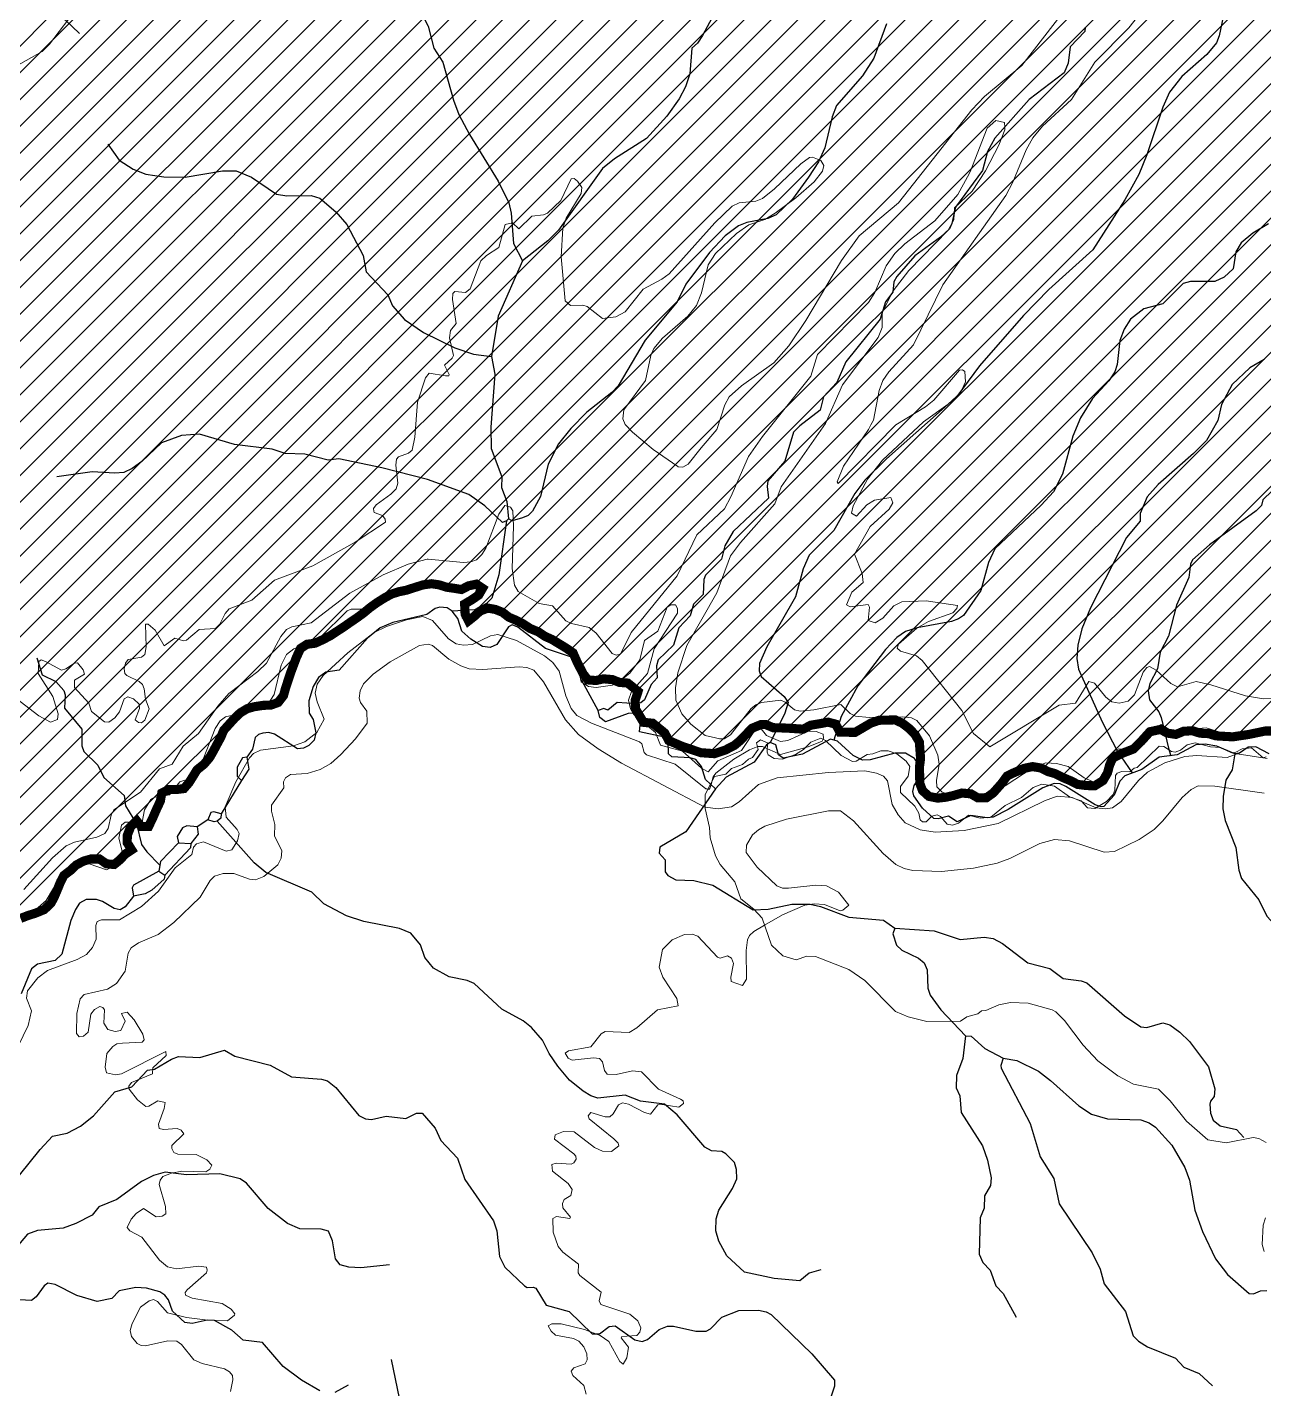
# Model space of a CAD drawing. Header units: feet. Extents: x -72 to 1107026, y -16 to 8357890.
# Drawn here: x 778844 to 799197, y 8149422 to 8171831 of the extents above; entities that cross this region are included whole.
import ezdxf

# ---------------------------------------------------------------- set-up
doc = ezdxf.new("R2010")
doc.units = ezdxf.units.FT
doc.header["$LTSCALE"] = 10
doc.header["$MEASUREMENT"] = 0
doc.layers.add('AUTODEMA-inf. cofopri-Rural-PSAD', color=190, linetype='CONTINUOUS')
for name, color, linetype, lineweight in [('CURVAS_PERU_500_PSAD-18', 23, 'CONTINUOUS', 5), ('Hidrografia-IGN-QUEBRADAS', 151, 'CONTINUOUS', 25), ('Hidrografia-IGN-RIOS', 162, 'CONTINUOUS', 30), ('INEI-DIS-AREQ', 252, 'CONTINUOUS', 9)]:
    doc.layers.add(name, color=color, linetype=linetype, lineweight=lineweight)

msp = doc.modelspace()

# ---------------------------------------------------------------- hatches: boundary and pattern name
at = {"layer": 'AUTODEMA-inf. cofopri-Rural-PSAD', "lineweight": 5}
h = msp.add_hatch(dxfattribs=at)
h.set_pattern_fill('ANSI31', color=256, scale=2500)
h.paths.add_polyline_path([(753238, 8156793), (753322, 8156780), (753238, 8156793), (761252, 8177664), (761485, 8177877), (761891, 8178033), (762006, 8178099), (762145, 8178160), (762278, 8178215), (762392, 8178274), (762497, 8178357), (762589, 8178469), (762675, 8178563), (762762, 8178662), (762856, 8178741), (762966, 8178847), (763062, 8178931), (763167, 8179043), (763215, 8179157), (763254, 8179284), (763292, 8179406), (763323, 8179543), (763341, 8179672), (763349, 8179797), (763400, 8179962), (763448, 8180102), (763499, 8180234), (763573, 8180363), (763635, 8180490), (763719, 8180589), (763826, 8180681), (763928, 8180774), (764019, 8180866), (764121, 8180950), (764228, 8181026), (764338, 8181097), (764444, 8181168), (764559, 8181213), (764712, 8181269), (764839, 8181335), (764956, 8181398), (765071, 8181451), (765175, 8181550), (765244, 8181660), (765315, 8181776), (765354, 8181893), (765389, 8182013), (765390, 8182140), (765377, 8182262), (765342, 8182396), (765286, 8182546), (765225, 8182684), (765197, 8182808), (765187, 8182943), (765170, 8183067), (765142, 8183205), (765114, 8183355), (765122, 8183484), (765143, 8183642), (765150, 8183779), (765168, 8183908), (765199, 8184028), (765243, 8184165), (765278, 8184310), (765332, 8184449), (765386, 8184576), (765432, 8184714), (765467, 8184853), (765513, 8184978), (765575, 8185115), (765661, 8185237), (765751, 8185338), (765852, 8185419), (765985, 8185503), (766099, 8185572), (766232, 8185655), (766299, 8185789), (767271, 8186800), (767271, 8186947), (767297, 8187069), (767333, 8187214), (767379, 8187334), (767466, 8187468), (767519, 8187582), (767578, 8187702), (767631, 8187831), (767690, 8187961), (767739, 8188095), (767779, 8188220), (767853, 8188349), (767930, 8188476), (768029, 8188550), (768144, 8188601), (768268, 8188621), (768396, 8188684), (768525, 8188666), (768648, 8188684), (768729, 8188803), (768760, 8188933), (768775, 8189055), (768816, 8189187), (768865, 8189314), (768913, 8189448), (768946, 8189596), (769010, 8189708), (769110, 8189804), (769242, 8189855), (769369, 8189839), (769435, 8190402), (769242, 8190676), (768955, 8190796), (768850, 8191044), (768727, 8191405), (768791, 8192051), (769355, 8193016), (769774, 8193584), (769715, 8193854), (770015, 8194180), (770358, 8194460), (770593, 8194855), (771149, 8195508), (771339, 8195882), (771620, 8196321), (772139, 8196529), (772271, 8196571), (772518, 8196829), (772893, 8197299), (773001, 8197468), (773083, 8197912), (773128, 8198271), (773053, 8198668), (772961, 8199048), (772784, 8199431), (772552, 8199747), (772403, 8199923), (772344, 8200269), (772420, 8200524), (772438, 8201124), (772378, 8201509), (772320, 8201525), (771949, 8202389), (771948, 8203291), (771835, 8204086), (771949, 8205175), (771912, 8205868), (771936, 8206678), (771927, 8207524), (771977, 8207815), (772140, 8208229), (772310, 8208881), (772199, 8209183), (771898, 8209610), (771718, 8210093), (771643, 8210618), (770734, 8212243), (770420, 8212760), (770332, 8213330), (770439, 8213909), (770573, 8214159), (770693, 8214428), (770826, 8214682), (770933, 8214964), (771027, 8215231), (771060, 8215528), (771028, 8215800), (771023, 8215945), (771008, 8216090), (770944, 8216217), (770904, 8216392), (770519, 8217145), (770239, 8217796), (770023, 8218086), (769663, 8218545), (769449, 8218924), (769225, 8219439), (769296, 8219810), (769534, 8220281), (769800, 8220721), (770123, 8220961), (770236, 8221108), (770301, 8221212), (770355, 8221316), (770388, 8221417), (770506, 8221516), (770614, 8221596), (770683, 8221720), (770695, 8221911), (770696, 8222074), (770699, 8222211), (770790, 8222424), (770811, 8222568), (770823, 8222774), (770781, 8222973), (770744, 8223095), (770724, 8223248), (770687, 8223365), (770609, 8223513), (770566, 8223607), (770536, 8223648), (770519, 8223803), (770420, 8224061), (770417, 8224114), (770411, 8224346), (770326, 8224585), (770246, 8224784), (770250, 8224878), (770152, 8225049), (770105, 8225286), (769944, 8225912), (769917, 8226101), (769939, 8226683), (769870, 8226978), (769847, 8227388), (769974, 8227697), (770102, 8227836), (770156, 8227935), (770134, 8228072), (770014, 8228391), (770087, 8228555), (770259, 8228867), (770494, 8228977), (770568, 8228972), (770670, 8228991), (770967, 8229392), (771170, 8229797), (771390, 8230281), (771541, 8230796), (771638, 8231110), (771649, 8231265), (771605, 8231522), (771627, 8231763), (771687, 8231964), (771722, 8232157), (771735, 8232337), (771693, 8232515), (771625, 8232625), (771600, 8233022), (771587, 8233284), (771570, 8233434), (771556, 8233673), (771538, 8233961), (771479, 8234294), (771495, 8234446), (771537, 8234647), (771589, 8234753), (771628, 8234908), (771626, 8235023), (771663, 8235221), (771705, 8235358), (771731, 8235452), (771806, 8235660), (771892, 8235916), (771915, 8235992), (771929, 8236129), (771913, 8236376), (771884, 8236602), (771862, 8236752), (771822, 8236938), (771796, 8237134), (771804, 8237182), (771883, 8237286), (771904, 8237405), (771913, 8237507), (771903, 8237629), (771894, 8237698), (771889, 8237802), (771827, 8237968), (771792, 8238039), (771813, 8238197), (771839, 8238311), (771838, 8238486), (771839, 8238639), (771824, 8238728), (771772, 8238886), (771717, 8239024), (771631, 8239192), (771615, 8239378), (771621, 8239502), (771614, 8239619), (771605, 8239731), (771569, 8239792), (771550, 8239932), (771551, 8240029), (771481, 8240238), (771522, 8240563), (771488, 8241022), (771468, 8241305), (820278, 8241691), (830577, 8202812), (830340, 8202672), (830000, 8202586), (829662, 8202548), (829318, 8202317), (829158, 8201793), (829053, 8201507), (828905, 8201367), (828322, 8201192), (827978, 8200961), (827919, 8200578), (827797, 8199716), (827643, 8199383), (827293, 8198961), (826996, 8198681), (826979, 8198104), (826868, 8197578), (826760, 8197196), (826743, 8196619), (826868, 8195942), (827189, 8195377), (827277, 8195085), (827159, 8194367), (827146, 8193935), (827234, 8193643), (827319, 8193256), (827453, 8192915), (827398, 8192676), (827291, 8192294), (827132, 8191818), (827119, 8191385), (827194, 8190661), (827090, 8190376), (826836, 8189950), (826722, 8189328), (826756, 8188846), (826641, 8188224), (826583, 8187889), (826334, 8187608), (826127, 8187133), (825918, 8186561), (825905, 8186129), (826032, 8185548), (825868, 8184879), (825858, 8184542), (825847, 8184158), (826032, 8183912), (826069, 8183526), (826047, 8182805), (826078, 8182227), (826108, 8181600), (826048, 8181217), (825801, 8180984), (825747, 8180793), (825636, 8180315), (825796, 8179204), (825684, 8178678), (825668, 8178149), (825657, 8177765), (825548, 8177335), (825244, 8176815), (825086, 8176386), (824977, 8175956), (824725, 8175579), (824520, 8175152), (824114, 8174443), (823712, 8173877), (823407, 8173357), (823324, 8172960), (823317, 8172729), (823307, 8172399), (823238, 8171852), (823314, 8171473), (823304, 8171154), (823327, 8170950), (823289, 8170632), (823310, 8170370), (823402, 8170016), (823586, 8169548), (823710, 8169280), (823662, 8168785), (823750, 8168195), (823303, 8168147), (822930, 8167996), (822690, 8167863), (822198, 8167624), (822071, 8167460), (821892, 8167381), (821672, 8167229), (821518, 8167084), (821383, 8166920), (821310, 8166661), (821229, 8166477), (821265, 8166226), (821329, 8166168), (821371, 8165998), (821374, 8165793), (821214, 8165770), (821034, 8165673), (820575, 8165630), (820470, 8165568), (820330, 8165544), (820169, 8165484), (819982, 8165480), (819805, 8165485), (819700, 8165414), (819649, 8165285), (819644, 8165108), (819667, 8164939), (819671, 8164762), (819732, 8164620), (819765, 8164469), (819741, 8164302), (819684, 8164248), (819479, 8164273), (819273, 8164260), (819038, 8164211), (818867, 8164134), (818823, 8164107), (818741, 8164036), (818708, 8164001), (818677, 8163932), (818710, 8163874), (818719, 8163764), (818731, 8163685), (818688, 8163660), (818637, 8163650), (818578, 8163656), (818522, 8163649), (818440, 8163596), (818419, 8163540), (818393, 8163433), (818298, 8163327), (818245, 8163363), (818164, 8163435), (818136, 8163489), (818129, 8163542), (818096, 8163606), (818046, 8163683), (817988, 8163732), (817894, 8163801), (817840, 8163741), (817832, 8163692), (817948, 8163198), (817963, 8163142), (817897, 8163112), (817789, 8163046), (817781, 8162998), (817730, 8162927), (817678, 8162897), (817592, 8162870), (817454, 8162902), (817393, 8162912), (817340, 8162910), (817312, 8162864), (817276, 8162829), (817252, 8162781), (817206, 8162736), (817116, 8162650), (817080, 8162604), (816998, 8162546), (816927, 8162529), (816831, 8162586), (816762, 8162655), (816699, 8162684), (816646, 8162707), (816575, 8162751), (816511, 8162744), (816411, 8162673), (816342, 8162595), (816313, 8162529), (816262, 8162412), (816108, 8162337), (816052, 8162315), (815981, 8162315), (815917, 8162285), (815807, 8162276), (815739, 8162310), (815638, 8162382), (815595, 8162443), (815534, 8162451), (815488, 8162492), (815433, 8162536), (815341, 8162496), (815286, 8162397), (815285, 8162290), (815182, 8162139), (815129, 8162124), (815020, 8162160), (814969, 8162143), (814915, 8162151), (814818, 8162129), (814661, 8162171), (814608, 8162204), (814465, 8162246), (814361, 8162265), (814167, 8162243), (813989, 8162194), (813856, 8162085), (813702, 8161985), (813124, 8161923), (812911, 8161706), (812856, 8161618), (812749, 8161540), (812492, 8161534), (812443, 8161524), (812367, 8161515), (812252, 8161510), (812150, 8161471), (812066, 8161443), (811936, 8161388), (811813, 8161338), (811757, 8161367), (811669, 8161438), (811510, 8161415), (811342, 8161337), (811245, 8161204), (811131, 8161124), (810849, 8161076), (810322, 8160943), (809995, 8160714), (809741, 8160678), (809493, 8160697), (809213, 8160705), (808932, 8160676), (808648, 8160621), (808530, 8160579), (808408, 8160546), (808227, 8160477), (808120, 8160465), (808005, 8160428), (807949, 8160451), (807748, 8160486), (807591, 8160502), (807337, 8160435), (807016, 8160247), (806896, 8160192), (806747, 8160074), (806681, 8160046), (806538, 8159999), (806377, 8159904), (806147, 8159906), (805415, 8159960), (805112, 8159977), (804565, 8160002), (804080, 8160025), (803956, 8160045), (803836, 8160005), (803684, 8159964), (803497, 8159761), (803367, 8159762), (803227, 8159787), (802920, 8159966), (802800, 8159994), (802680, 8160027), (802548, 8160058), (802424, 8160101), (802312, 8160152), (802195, 8160221), (802083, 8160290), (801956, 8160316), (801818, 8160295), (801688, 8160293), (801556, 8160247), (801423, 8160212), (801291, 8160159), (801159, 8160106), (800787, 8160136), (800463, 8160229), (800277, 8160263), (800072, 8160269), (799744, 8160251), (799483, 8160249), (799221, 8160248), (798949, 8160191), (798686, 8160152), (798410, 8160168), (798290, 8160204), (798148, 8160212), (798023, 8160253), (797876, 8160243), (797751, 8160192), (797611, 8160213), (797496, 8160274), (797323, 8160236), (797183, 8160081), (797053, 8159952), (796859, 8159878), (796714, 8159805), (796661, 8159693), (796625, 8159558), (796551, 8159432), (796413, 8159345), (796273, 8159351), (796136, 8159369), (796011, 8159432), (795892, 8159481), (795767, 8159545), (795647, 8159580), (795531, 8159639), (795391, 8159662), (795256, 8159634), (795083, 8159561), (794973, 8159508), (794881, 8159383), (794743, 8159228), (794634, 8159150), (794486, 8159150), (794377, 8159214), (794229, 8159227), (794087, 8159186), (793965, 8159158), (793830, 8159143), (793685, 8159172), (793580, 8159268), (793535, 8159388), (793533, 8159520), (793530, 8159657), (793548, 8159797), (793528, 8160067), (793457, 8160189), (793366, 8160285), (793249, 8160375), (793130, 8160431), (792862, 8160424), (792730, 8160378), (792470, 8160226), (792221, 8160229), (792150, 8160361), (792025, 8160394), (791895, 8160369), (791742, 8160344), (791615, 8160278), (791345, 8160296), (791121, 8160303), (791002, 8160353), (790927, 8160356), (790776, 8160295), (790573, 8160086), (790487, 8160014), (790335, 8159935), (790156, 8159875), (789933, 8159891), (789628, 8159994), (789403, 8160091), (789337, 8160215), (789139, 8160376), (788987, 8160391), (788855, 8160613), (788850, 8160750), (788898, 8160900), (788728, 8161037), (788593, 8161048), (788476, 8161094), (788331, 8161107), (788207, 8161079), (788072, 8161089), (787996, 8161188), (787900, 8161371), (787828, 8161534), (787714, 8161613), (787483, 8161754), (787368, 8161805), (787254, 8161881), (787122, 8161935), (787007, 8162011), (786888, 8162072), (786771, 8162121), (786667, 8162202), (786552, 8162248), (786425, 8162271), (786298, 8162223), (786203, 8162137), (786107, 8162061), (786051, 8162173), (786043, 8162338), (786150, 8162401), (786275, 8162485), (786339, 8162597), (786237, 8162665), (786110, 8162638), (785990, 8162577), (785868, 8162597), (785746, 8162615), (785622, 8162654), (785500, 8162672), (785362, 8162654), (785199, 8162603), (785082, 8162565), (784960, 8162540), (784835, 8162500), (784720, 8162436), (784596, 8162358), (784484, 8162277), (784379, 8162190), (784275, 8162114), (784160, 8162036), (784043, 8161954), (783938, 8161886), (783826, 8161812), (783699, 8161747), (783582, 8161693), (783449, 8161676), (783342, 8161607), (783271, 8161452), (783225, 8161328), (783179, 8161206), (783138, 8161082), (783097, 8160957), (783061, 8160830), (782974, 8160718), (782855, 8160675), (782725, 8160670), (782582, 8160648), (782463, 8160615), (782353, 8160549), (782259, 8160460), (782078, 8160260), (782029, 8160143), (781968, 8160031), (781907, 8159917), (781846, 8159810), (781751, 8159699), (781639, 8159610), (781573, 8159503), (781506, 8159396), (781422, 8159300), (781295, 8159285), (781170, 8159283), (781058, 8159227), (781035, 8159095), (780966, 8158947), (780910, 8158818), (780843, 8158678), (780719, 8158676), (780643, 8158773), (780548, 8158676), (780492, 8158534), (780489, 8158409), (780563, 8158292), (780456, 8158221), (780372, 8158130), (780275, 8158051), (780148, 8158062), (780033, 8158141), (779893, 8158142), (779769, 8158106), (779649, 8158042), (779555, 8157953), (779448, 8157872), (779391, 8157763), (779345, 8157649), (779294, 8157529), (779236, 8157415), (779123, 8157309), (778981, 8157250), (778859, 8157212), (778734, 8157164), (778607, 8157144), (778479, 8157144), (778332, 8157180), (778375, 8156898), (778164, 8156936), (778158, 8156802), (778130, 8156675), (778140, 8156545), (778112, 8156426), (778050, 8156319), (778063, 8156169), (777986, 8156065), (777961, 8155941), (777902, 8155786), (777843, 8155676), (777795, 8155562), (777705, 8155466), (777593, 8155359), (777509, 8155263), (777417, 8155159), (777305, 8155070), (777239, 8154938), (777216, 8154806), (777159, 8154686), (777093, 8154552), (777034, 8154440), (776983, 8154298), (776922, 8154161), (776873, 8154016), (776779, 8153937), (776659, 8153838), (776605, 8153711), (776592, 8153572), (776612, 8153434), (776630, 8153310), (776609, 8153183), (776586, 8153051), (776545, 8152921), (776515, 8152794), (776494, 8152637), (776486, 8152507), (776478, 8152344), (776437, 8152225), (776573, 8151681), (776106, 8151111), (775463, 8150015), (775273, 8149577), (775253, 8149427), (774951, 8149779), (774716, 8150004), (774511, 8150120), (774293, 8150189), (774009, 8150343), (773986, 8150653), (773898, 8150715), (773679, 8150366), (773524, 8150449), (773583, 8150865), (773302, 8151090), (773079, 8151190), (772903, 8151351), (772690, 8151485), (772613, 8151651), (772759, 8151759), (772737, 8151864), (772352, 8152136), (772085, 8152058), (771824, 8152119), (771653, 8152170), (771611, 8152333), (771212, 8152458), (770986, 8152496), (770745, 8152533), (770505, 8152618), (770212, 8152721), (769864, 8152789), (769676, 8152849), (769529, 8152895), (769298, 8152965), (769056, 8153020), (768826, 8153067), (768593, 8153122), (768350, 8153228), (768122, 8153296), (767859, 8153352), (767629, 8153412), (767406, 8153493), (767171, 8153558), (766938, 8153643), (766714, 8153723), (766443, 8153849), (766241, 8153940), (766040, 8153990), (765798, 8154065), (765568, 8154146), (765335, 8154198), (765105, 8154273), (764987, 8154344), (764570, 8154454), (764357, 8154514), (764080, 8154590), (763867, 8154638), (763662, 8154698), (763479, 8154729), (763070, 8154817), (762778, 8154929), (762461, 8154975), (762334, 8155019), (762093, 8155094), (761838, 8155171), (761596, 8155180), (761345, 8155237), (761116, 8155269), (760846, 8155361), (760587, 8155419), (760351, 8155487), (760119, 8155512), (759916, 8155493), (759629, 8155574), (759372, 8155594), (759166, 8155611), (758956, 8155664), (758687, 8155803), (758456, 8155889), (758210, 8155960), (757946, 8156005), (757689, 8156063), (757532, 8156107), (757276, 8156170), (757050, 8156236), (756864, 8156260), (756611, 8156328), (756385, 8156381), (756113, 8156398), (755975, 8156433), (755622, 8156463), (755391, 8156486), (755152, 8156526), (754896, 8156606), (754586, 8156660), (754380, 8156712), (754159, 8156752), (753964, 8156794), (753322, 8156780)])

# ---------------------------------------------------------------- linework, layer by layer
at = {"layer": 'AUTODEMA-inf. cofopri-Rural-PSAD', "linetype": 'Continuous', "const_width": 150}
msp.add_lwpolyline([(799483, 8160249), (799221, 8160248), (798949, 8160191), (798686, 8160152), (798410, 8160168), (798290, 8160204), (798148, 8160212), (798023, 8160253), (797876, 8160243), (797751, 8160192), (797611, 8160213), (797496, 8160274), (797323, 8160236), (797183, 8160081), (797053, 8159952), (796859, 8159878), (796714, 8159805), (796661, 8159693), (796625, 8159558), (796551, 8159432), (796413, 8159345), (796273, 8159351), (796136, 8159369), (796011, 8159432), (795892, 8159481), (795767, 8159545), (795647, 8159580), (795531, 8159639), (795391, 8159662), (795256, 8159634), (795083, 8159561), (794973, 8159508), (794881, 8159383), (794743, 8159228), (794634, 8159150), (794486, 8159150), (794377, 8159214), (794229, 8159227), (794087, 8159186), (793965, 8159158), (793830, 8159143), (793685, 8159172), (793580, 8159268), (793535, 8159388), (793533, 8159520), (793530, 8159657), (793548, 8159797), (793528, 8160067), (793457, 8160189), (793366, 8160285), (793249, 8160375), (793130, 8160431), (792862, 8160424), (792730, 8160378), (792470, 8160226), (792221, 8160229), (792150, 8160361), (792025, 8160394), (791895, 8160369), (791742, 8160344), (791615, 8160278), (791345, 8160296), (791121, 8160303), (791002, 8160353), (790927, 8160356), (790776, 8160295), (790573, 8160086), (790487, 8160014), (790335, 8159935), (790156, 8159875), (789933, 8159891), (789628, 8159994), (789403, 8160091), (789337, 8160215), (789139, 8160376), (788987, 8160391), (788855, 8160613), (788850, 8160750), (788898, 8160900), (788728, 8161037), (788593, 8161048), (788476, 8161094), (788331, 8161107), (788207, 8161079), (788072, 8161089), (787996, 8161188), (787900, 8161371), (787828, 8161534), (787714, 8161613), (787483, 8161754), (787368, 8161805), (787254, 8161881), (787122, 8161935), (787007, 8162011), (786888, 8162072), (786771, 8162121), (786667, 8162202), (786552, 8162248), (786425, 8162271), (786298, 8162223), (786203, 8162137), (786107, 8162061), (786051, 8162173), (786043, 8162338), (786150, 8162401), (786275, 8162485), (786339, 8162597), (786237, 8162665), (786110, 8162638), (785990, 8162577), (785868, 8162597), (785746, 8162615), (785622, 8162654), (785500, 8162672), (785362, 8162654), (785199, 8162603), (785082, 8162565), (784960, 8162540), (784835, 8162500), (784720, 8162436), (784596, 8162358), (784484, 8162277), (784379, 8162190), (784275, 8162114), (784160, 8162036), (784043, 8161954), (783938, 8161886), (783826, 8161812), (783699, 8161747), (783582, 8161693), (783449, 8161676), (783342, 8161607), (783271, 8161452), (783225, 8161328), (783179, 8161206), (783138, 8161082), (783097, 8160957), (783061, 8160830), (782974, 8160718), (782855, 8160675), (782725, 8160670), (782582, 8160648), (782463, 8160615), (782353, 8160549), (782353, 8160549), (782259, 8160460), (782078, 8160260), (782029, 8160143), (781968, 8160031), (781907, 8159917), (781846, 8159810), (781751, 8159699), (781639, 8159610), (781573, 8159503), (781506, 8159396), (781422, 8159300), (781295, 8159285), (781170, 8159283), (781058, 8159227), (781035, 8159095), (780966, 8158947), (780910, 8158818), (780843, 8158678), (780719, 8158676), (780643, 8158773), (780548, 8158676), (780492, 8158534), (780489, 8158409), (780563, 8158292), (780456, 8158221), (780372, 8158130), (780275, 8158051), (780148, 8158062), (780033, 8158141), (779893, 8158142), (779769, 8158106), (779649, 8158042), (779555, 8157953), (779448, 8157872), (779391, 8157763), (779345, 8157649), (779294, 8157529), (779236, 8157415), (779123, 8157309), (778981, 8157250), (778859, 8157212), (778734, 8157164)], dxfattribs=at)
at = {"layer": 'CURVAS_PERU_500_PSAD-18'}
for points in [[(795933, 8172131), (795214, 8171203), (794601, 8170690), (794393, 8170474), (793819, 8169746)], [(778652, 8171187), (779088, 8171430), (779212, 8171554), (779530, 8171970)], [(792729, 8165286), (792771, 8165365), (792865, 8165855), (792927, 8166018), (793028, 8166160), (793431, 8166604), (793912, 8167592), (794951, 8169061), (795068, 8169282), (795286, 8169814), (795394, 8170011), (795555, 8170202), (796031, 8170643), (796414, 8171257), (796978, 8171824), (797165, 8172058)], [(794320, 8169367), (794367, 8169450), (794647, 8170172), (794788, 8170298), (794930, 8170263), (794933, 8170187)], [(794933, 8170187), (794935, 8170144), (794834, 8169888), (794619, 8169465), (794397, 8169133), (794107, 8168859), (794098, 8168663), (794001, 8168489), (793355, 8167828), (793096, 8167492), (792914, 8167136), (792914, 8166888), (792852, 8166725), (792264, 8165948), (791985, 8165308), (791251, 8164266), (791150, 8163986), (790584, 8163352), (790420, 8163132), (790193, 8162524), (789702, 8161653), (789552, 8161204), (789516, 8160957), (789517, 8160757), (789617, 8160530), (789765, 8160361), (790000, 8160175), (790172, 8160134)], [(789550, 8164602), (789148, 8164879), (788804, 8165168), (788684, 8165295), (788649, 8165388), (788664, 8165534), (789019, 8166015), (789107, 8166430), (789157, 8166544), (789303, 8166714), (789718, 8167075), (789858, 8167251), (789943, 8167458), (790053, 8167920), (790175, 8168109), (790517, 8168437), (790722, 8168579), (790982, 8168666), (791153, 8168769), (791494, 8169023), (791794, 8169287), (791936, 8169461), (791956, 8169558), (791907, 8169640), (791769, 8169695), (791721, 8169686), (791579, 8169583), (791146, 8169169), (790949, 8169014), (790834, 8168969), (790561, 8168940), (790449, 8168885), (790160, 8168610), (789409, 8167773), (789290, 8167682), (788981, 8167519), (788686, 8167149), (788534, 8167066), (788313, 8167037), (788058, 8167234), (787987, 8167255), (787787, 8167250), (787696, 8167329), (787635, 8168051), (787659, 8168525), (787717, 8168690), (787963, 8169095), (787972, 8169193), (787902, 8169296), (787844, 8169343), (787798, 8169338), (787625, 8168980), (787410, 8168773), (787343, 8168742), (787147, 8168722), (786933, 8168514), (786831, 8168612), (786713, 8168587), (786604, 8168204), (786401, 8168075), (786312, 8167988), (786135, 8167523), (786058, 8167468), (785884, 8167482), (785850, 8167450), (785845, 8167350), (785904, 8166955), (785812, 8166841), (785793, 8166719), (785860, 8166429), (785840, 8166384), (785711, 8166271), (785789, 8166117), (785781, 8166096), (785731, 8166093), (785461, 8166137), (785399, 8166062), (785265, 8165660), (785226, 8165087), (785178, 8164868), (785120, 8164821), (784957, 8164760), (784924, 8164724), (784910, 8164625), (784946, 8164328), (784916, 8164233), (784829, 8164145), (784585, 8163970), (784541, 8163912), (784551, 8163864)], [(793819, 8169746), (793186, 8168943), (792536, 8168398), (792248, 8167990), (791659, 8167002), (791380, 8166587), (791132, 8166308), (790602, 8165931), (790400, 8165746), (790328, 8165615), (790197, 8165212), (789939, 8164907), (789722, 8164638), (789634, 8164593), (789560, 8164595), (789550, 8164602)], [(786745, 8163947), (786796, 8163931), (786837, 8163870), (786849, 8163621), (786825, 8162922), (786862, 8162650), (786925, 8162543), (787270, 8162344), (787490, 8162306), (787711, 8162062), (787801, 8162019), (788092, 8161954), (788206, 8161857), (788473, 8161526), (788540, 8161496), (788610, 8161514), (788787, 8161871), (789541, 8162804), (789866, 8163478), (790319, 8163905), (790426, 8164103), (790714, 8164768), (790946, 8165093), (791741, 8166089), (791851, 8166443), (792691, 8167298), (792796, 8167468), (792984, 8167904), (793127, 8168108), (793289, 8168264), (793784, 8168645), (794159, 8169080), (794320, 8169367)], [(799444, 8160789), (799194, 8160779), (798898, 8160827), (798327, 8161010), (798083, 8161065), (797776, 8160976), (797665, 8161030), (797424, 8161248), (797317, 8161311), (797271, 8161293), (797210, 8161214), (797070, 8160841), (796964, 8160740), (796818, 8160707), (796696, 8160728), (796600, 8160807), (796410, 8161038), (796318, 8161062), (796098, 8160705), (795830, 8160674), (794688, 8159985), (794417, 8160205), (794227, 8160583), (793576, 8161407), (793479, 8161485), (793216, 8161563), (793163, 8161610), (793183, 8161680), (793485, 8161941), (793680, 8162052), (794081, 8162191), (794147, 8162265), (794157, 8162312), (793639, 8162393), (793241, 8162376), (793110, 8162306), (792926, 8162103), (792801, 8162026), (792687, 8162067), (792705, 8162287), (792684, 8162329), (792388, 8162294), (792330, 8162326), (792416, 8162531), (792603, 8162693), (792587, 8162841), (792460, 8163157), (792717, 8163614), (793029, 8163901), (793094, 8164004), (793056, 8164093), (792788, 8164047), (792663, 8163968), (792496, 8163786), (792413, 8163831), (792436, 8163952), (792672, 8164392), (792922, 8164704), (793595, 8165338), (794002, 8165628), (794205, 8165812), (794288, 8165993), (794278, 8166164), (794236, 8166191), (794188, 8166186), (793767, 8165692), (793629, 8165585), (793139, 8165286), (792192, 8164321), (792178, 8164350), (792277, 8164607), (792689, 8165211), (792729, 8165286)], [(784551, 8163864), (784556, 8163842), (784694, 8163794), (784738, 8163734), (784742, 8163687), (784242, 8163356), (783542, 8162968), (782912, 8162731), (782538, 8162401), (782166, 8162261), (782103, 8162184), (782016, 8162004), (781945, 8161935), (781673, 8161919), (781464, 8161743), (781416, 8161734), (781272, 8161775), (781095, 8161652), (780947, 8161909), (780833, 8162007), (780790, 8162005), (780801, 8161631), (780782, 8161509), (780725, 8161464), (780505, 8161424), (780459, 8161366), (780437, 8161269), (780450, 8161195), (780484, 8161159), (780687, 8161064), (780741, 8161013), (780767, 8160943), (780789, 8160770), (780849, 8160613), (780780, 8160427), (780724, 8160382), (780674, 8160388), (780620, 8160433), (780690, 8160620), (780684, 8160692), (780592, 8160776), (780500, 8160813), (780440, 8160776), (780361, 8160566), (780288, 8160465), (780188, 8160392), (780115, 8160401), (779899, 8160568), (779860, 8160709), (779620, 8160962), (779622, 8161083), (779786, 8161183), (779767, 8161255), (779673, 8161368), (779624, 8161365), (779477, 8161270), (779406, 8161251), (779144, 8161393), (779074, 8161419), (779035, 8161393), (779025, 8161197), (779265, 8160818), (779355, 8160533), (779342, 8160436), (779229, 8160391), (779033, 8160498), (778658, 8160789)], [(785442, 8163077), (786022, 8163019), (786146, 8163030), (786238, 8163067), (786329, 8163152), (786395, 8163258), (786607, 8163819), (786703, 8163960), (786745, 8163947)], [(778790, 8157642), (779261, 8158160), (779486, 8158358), (779621, 8158421), (779987, 8158499), (780123, 8158561), (780178, 8158643), (780224, 8158863), (780271, 8158950), (780707, 8159239), (781020, 8159627), (781230, 8159704), (781411, 8160001), (781662, 8160207), (781982, 8160656), (782160, 8160865), (782637, 8161228), (782782, 8161365), (783017, 8161806), (783111, 8161921), (783201, 8161963), (783517, 8162030), (784153, 8162514), (784700, 8162816), (785112, 8162996), (785425, 8163078), (785442, 8163077)], [(778534, 8157092), (779023, 8157342), (779154, 8157457), (779395, 8157865), (779622, 8158016), (779740, 8158055), (779865, 8158060), (780146, 8157963), (780255, 8158018), (780351, 8158133), (780408, 8158271), (780349, 8158483), (780398, 8158701), (780456, 8158746), (780506, 8158750), (780654, 8158658), (780720, 8158660), (780772, 8158953), (780879, 8159120), (780943, 8159158), (781188, 8159198), (781356, 8159413), (781591, 8159488), (781701, 8159684), (781937, 8160289), (782018, 8160415), (782108, 8160483), (782643, 8160602), (782799, 8160681), (782906, 8160847), (783024, 8161332), (783113, 8161510), (783231, 8161601), (783667, 8161787), (784108, 8162228), (784176, 8162256), (784399, 8162256), (784771, 8162459), (785253, 8162594), (785444, 8162623)], [(785444, 8162623), (785673, 8162658), (786040, 8162589), (786230, 8162647), (786245, 8162603), (786222, 8162533), (786054, 8162383), (786001, 8162300), (785986, 8162230)], [(785986, 8162230), (785985, 8162227), (786002, 8162105), (786095, 8162076), (786168, 8162093), (786565, 8162264), (787567, 8161694), (787794, 8161538), (787876, 8161445), (787960, 8161057), (788083, 8160980), (788207, 8160965), (788478, 8161005), (788569, 8161047), (788764, 8161201), (788928, 8161420), (789004, 8161735), (789223, 8161894), (789376, 8162289), (789439, 8162327), (789513, 8162325), (789549, 8162262), (789547, 8162188), (789164, 8161603), (789051, 8161195), (788788, 8160896), (788740, 8160756), (788774, 8160611), (788823, 8160524), (789187, 8160221), (789268, 8160016), (789627, 8159917), (789942, 8159634), (790029, 8159587)], [(790029, 8159294), (790014, 8159298), (789509, 8159704), (789035, 8159857), (789001, 8159892), (788959, 8160036), (788924, 8160071), (788132, 8160376), (787888, 8160502), (787796, 8160619), (787707, 8160826), (787598, 8161235), (787495, 8161376), (787358, 8161485), (786899, 8161738), (786589, 8161834), (786468, 8161812), (786175, 8161672), (786026, 8161662), (785903, 8161684), (785777, 8161763), (785516, 8162065), (785358, 8162131), (785089, 8162080), (784758, 8161967), (784556, 8161868), (784119, 8161535), (783717, 8161160), (783616, 8161019), (783585, 8160873), (783615, 8160727), (783731, 8160441)], [(790002, 8158992), (789995, 8158993), (788625, 8159718), (788242, 8159954), (787919, 8160190), (787702, 8160430), (787342, 8161059), (787182, 8161249), (787066, 8161293), (786941, 8161305), (786344, 8161258), (786119, 8161269), (785979, 8161320), (785784, 8161432), (785516, 8161656), (785445, 8161679), (785299, 8161658), (784820, 8161388), (784537, 8161184), (784379, 8161023), (784324, 8160912), (784308, 8160788), (784331, 8160718), (784431, 8160576), (784437, 8160379), (784246, 8160117), (784007, 8159861), (783839, 8159712), (783664, 8159616), (783450, 8159548), (783176, 8159534), (783094, 8159480), (783063, 8159413), (783065, 8159314), (782866, 8159030), (782866, 8158930), (782921, 8158712), (782915, 8158525), (783034, 8158278), (783024, 8158155), (782967, 8158045), (782739, 8157851), (782600, 8157798), (782501, 8157811), (782243, 8157904), (782069, 8157903), (781927, 8157858), (781855, 8157789), (781688, 8157511), (781255, 8157096), (780998, 8156897), (780675, 8156764), (780552, 8156680), (780507, 8156591), (780457, 8156296), (780313, 8156093), (780167, 8156000), (779779, 8155912), (779714, 8155838), (779660, 8155596), (779657, 8155271), (779700, 8155212), (779771, 8155227), (779844, 8155294), (779889, 8155588), (779950, 8155666), (780037, 8155712), (780086, 8155700), (780115, 8155661), (780102, 8155437), (780169, 8155337), (780289, 8155303), (780386, 8155317), (780455, 8155475), (780393, 8155598), (780486, 8155618), (780604, 8155494), (780747, 8155260), (780767, 8155163), (780738, 8155125), (780414, 8155113), (780316, 8155097), (780254, 8155055), (780155, 8154943), (780127, 8154714), (780151, 8154620), (780295, 8154591), (780394, 8154606), (781123, 8154975), (781130, 8154906), (780911, 8154702), (780908, 8154606), (780562, 8154461), (780518, 8154403), (780523, 8154355), (780659, 8154176), (780796, 8154069), (780845, 8154073), (780995, 8154159), (781113, 8154132), (781100, 8154035), (781006, 8153776), (781016, 8153705), (781088, 8153690), (781311, 8153708), (781378, 8153676), (781420, 8153616), (781226, 8153427), (781223, 8153378), (781257, 8153312), (781325, 8153284), (781622, 8153278), (781802, 8153191), (781884, 8153102), (781847, 8153038), (781786, 8152995), (781388, 8153002), (781216, 8152970), (781077, 8152914), (781030, 8152857), (781017, 8152784), (781118, 8152423), (781126, 8152300), (781064, 8152261), (780965, 8152254), (780759, 8152388), (780635, 8152305), (780553, 8152212), (780489, 8152078), (780532, 8152021), (780731, 8151916), (781021, 8151541), (781154, 8151429), (781299, 8151396), (781671, 8151439), (781792, 8151425), (781808, 8151377), (781793, 8151331), (781476, 8151049), (781446, 8151009), (781447, 8150962), (781558, 8150911), (782050, 8150824), (782200, 8150735), (782259, 8150657), (782253, 8150633), (782140, 8150541), (781815, 8150551), (781468, 8150594), (781153, 8150671), (780986, 8150856), (780921, 8150890), (780851, 8150867), (780707, 8150767)], [(790172, 8160134), (790238, 8160118), (790313, 8160120), (790417, 8160187), (790757, 8160618), (790835, 8160681), (790928, 8160716), (791250, 8160754), (791318, 8160725), (791473, 8160598), (791569, 8160577), (791793, 8160598), (792234, 8160687), (792390, 8160536), (792478, 8160490), (792702, 8160471), (793252, 8160484), (793400, 8160465), (793489, 8160421), (793693, 8160169), (793834, 8159849), (793856, 8159702), (793811, 8159431), (793817, 8159332), (793902, 8159243), (794044, 8159197), (794543, 8159211), (794740, 8159245), (794942, 8159343), (795399, 8159648), (795610, 8159724), (795784, 8159716), (795977, 8159665), (796239, 8159477), (796378, 8159419), (796452, 8159414), (796535, 8159503), (796671, 8159826), (796744, 8159926), (796813, 8159952), (797012, 8159934), (797107, 8159957), (797201, 8160039), (797407, 8160290), (797510, 8160356), (797677, 8160252), (798249, 8160300), (798582, 8160196), (799277, 8160270)], [(783731, 8160441), (783612, 8160222), (783414, 8160071), (783225, 8160006), (782681, 8159931), (782569, 8159877), (782500, 8159806), (782279, 8159414), (782100, 8159001), (782118, 8158830), (782302, 8158627), (782333, 8158559), (782306, 8158439), (782210, 8158294), (782117, 8158273), (781747, 8158423), (781630, 8158389), (781580, 8158334), (781553, 8158213), (781281, 8157994), (781002, 8157611), (780723, 8157361), (780363, 8157138), (780064, 8157139), (779994, 8157115), (779971, 8157046), (779979, 8156822), (779917, 8156686), (779821, 8156571), (779668, 8156488), (779177, 8156305), (779016, 8156186), (778847, 8155971), (778834, 8155851), (778913, 8155641), (778859, 8155399), (778692, 8155063)], [(790029, 8159587), (790051, 8159575), (790211, 8159759), (790599, 8159927), (790861, 8160319), (790905, 8160309), (791013, 8160172), (791240, 8160073), (791362, 8160094), (791705, 8160244), (791829, 8160240), (791945, 8160197), (791951, 8160126), (791927, 8160082), (791696, 8159990), (791241, 8159861), (791202, 8159878)], [(790981, 8159976), (790944, 8159992), (790870, 8159993), (790730, 8159940), (790472, 8159787), (790179, 8159554), (790134, 8159494), (790099, 8159367)], [(791202, 8159878), (790981, 8159976)], [(799251, 8159798), (798757, 8159873), (798597, 8159813), (798098, 8159846), (797900, 8159830), (797566, 8159726), (797282, 8159569), (797135, 8159434), (796848, 8159088), (796708, 8158985), (796585, 8158968), (796436, 8158985), (796046, 8159151), (795799, 8159176), (795588, 8159099), (794825, 8158727), (794263, 8158608), (793789, 8158581), (793543, 8158620), (793296, 8158739), (793177, 8158866), (793079, 8159040), (793006, 8159430), (792940, 8159503), (792825, 8159553), (792630, 8159595), (792031, 8159567), (791186, 8159476), (790878, 8159365), (790564, 8159080), (790437, 8159002), (790216, 8158965), (790002, 8158992)], [(790099, 8159367), (790080, 8159302), (790062, 8159286), (790029, 8159294)], [(790980, 8157051), (791278, 8157225), (791645, 8157382), (791794, 8157401), (791968, 8157390), (792223, 8157290), (792271, 8157299), (792366, 8157381), (792195, 8157597), (791997, 8157699), (791823, 8157710), (791376, 8157662), (791276, 8157663), (791183, 8157698), (790857, 8158007), (790679, 8158247), (790683, 8158369), (790784, 8158540), (790878, 8158622), (790987, 8158684), (791344, 8158798), (792030, 8158933), (792228, 8158932), (792446, 8158768), (792935, 8158232), (793140, 8158050), (793276, 8157987), (793422, 8157952), (793895, 8157936), (794417, 8157990), (794809, 8158072), (795019, 8158151), (795510, 8158399), (795751, 8158464), (795998, 8158440), (796568, 8158253), (796740, 8158267), (797144, 8158465), (797395, 8158629), (797538, 8158768), (797854, 8159155), (798004, 8159287), (798115, 8159344), (798389, 8159341), (799205, 8159226)], [(788044, 8149331), (788007, 8149475), (787823, 8149643), (787799, 8149712), (787839, 8149769), (788028, 8149833), (788060, 8149899), (788054, 8149998), (788004, 8150112), (787923, 8150206), (787834, 8150249), (787540, 8150303), (787465, 8150369), (787419, 8150456), (787481, 8150490), (787631, 8150491), (788019, 8150398), (788276, 8150300), (788418, 8150200), (788596, 8149871), (788652, 8149828), (788713, 8149934), (788743, 8150106), (788621, 8150260), (788630, 8150280), (788877, 8150299), (788925, 8150355), (788946, 8150427), (788894, 8150538), (788760, 8150649), (788287, 8150807), (788257, 8150871), (788291, 8151012), (787938, 8151287), (787912, 8151329), (787919, 8151473), (787662, 8151671), (787581, 8151765), (787501, 8152001), (787496, 8152225), (787554, 8152259), (787776, 8152227), (787788, 8152245), (787662, 8152399), (787653, 8152473), (787684, 8152539), (787791, 8152604), (787815, 8152700), (787745, 8152800), (787490, 8153002), (787481, 8153113), (787548, 8153136), (787796, 8153117), (787840, 8153140), (787879, 8153203), (787874, 8153251), (787840, 8153287), (787525, 8153529), (787534, 8153601), (787673, 8153656), (787845, 8153652), (788180, 8153394), (788315, 8153331), (788463, 8153330), (788581, 8153419), (788570, 8153465), (788501, 8153538), (788092, 8153866), (788079, 8153912), (788121, 8153970), (788359, 8153899), (788434, 8153898), (788490, 8153946), (788578, 8154096), (788643, 8154128), (788740, 8154107), (789006, 8153968), (789102, 8153943), (789223, 8154095), (789297, 8154103), (789568, 8154056), (789644, 8154115), (789638, 8154159), (789595, 8154186), (789234, 8154356), (788954, 8154638), (788807, 8154653), (788538, 8154596), (788387, 8154599), (788345, 8154658), (788310, 8154804), (788262, 8154858), (788163, 8154869), (787816, 8154832), (787749, 8154863), (787696, 8154946), (787752, 8154985), (788120, 8155051), (788293, 8155262), (788356, 8155301), (788751, 8155284), (788879, 8155362), (789216, 8155658), (789556, 8155724), (789537, 8155843), (789304, 8156198), (789247, 8156362), (789303, 8156654), (789461, 8156812), (789665, 8156901), (789790, 8156904), (789884, 8156873), (790205, 8156526), (790252, 8156512), (790371, 8156546), (790435, 8156509), (790471, 8156419), (790424, 8156199), (790432, 8156125), (790618, 8156062), (790685, 8156164), (790680, 8156638), (790699, 8156812), (790730, 8156880), (790803, 8156947), (790980, 8157051)], [(780707, 8150767), (780571, 8150499), (780538, 8150379), (780559, 8150282), (780652, 8150166), (780718, 8150132), (780793, 8150128), (781157, 8150214), (781306, 8150208), (781385, 8150149), (781587, 8149896), (781724, 8149837), (782089, 8149753), (782174, 8149701), (782220, 8149642), (782230, 8149569), (782189, 8149375)]]:
    msp.add_lwpolyline(points, dxfattribs=at)
at = {"layer": 'Hidrografia-IGN-QUEBRADAS'}
for p, q in [((786764, 8163738), (786732, 8163707)), ((797636, 8159941), (797665, 8159842))]:
    msp.add_line(p, q, dxfattribs=at)
for points in [[(777880, 8173489), (777876, 8173365), (778021, 8173075), (778362, 8172612), (778594, 8172350), (778855, 8172160), (779469, 8171951), (779706, 8171728)], [(785127, 8173022), (785090, 8172802), (785230, 8172271), (785443, 8171847), (785534, 8171484), (785687, 8171257), (785862, 8170631), (785949, 8170397), (786125, 8170066), (786593, 8169298), (786771, 8168940), (786812, 8168770), (786848, 8168272), (786998, 8167989)], [(792987, 8171887), (792781, 8171324), (792593, 8171029), (792166, 8170541), (792093, 8170355), (791972, 8169844), (791867, 8169618), (791705, 8169365), (791438, 8169003), (791170, 8168743), (791034, 8168682), (790690, 8168615), (790551, 8168560), (790332, 8168396), (790072, 8168125), (789683, 8167605), (789542, 8167313), (789013, 8166681), (788570, 8165927), (788467, 8165819), (788055, 8165495), (787793, 8165226), (787588, 8164975), (787420, 8164641), (787292, 8164106), (787158, 8163867), (787087, 8163797), (786997, 8163755), (786827, 8163705), (786764, 8163738)], [(790111, 8171981), (789957, 8171695), (789876, 8171569), (789783, 8171487), (789749, 8171064), (789681, 8170850), (789574, 8170652), (789374, 8170365), (789036, 8169998), (788508, 8169665), (788315, 8169507), (787589, 8168492), (787411, 8168316), (786998, 8167989)], [(798535, 8172032), (798464, 8171690), (798419, 8171573), (798259, 8171382), (797846, 8171019), (797648, 8170763), (797534, 8170513), (797274, 8169730), (797139, 8169407), (796909, 8168992), (796385, 8168167), (795661, 8167513), (795241, 8167085), (794516, 8166258), (794146, 8165755), (792988, 8164726), (792631, 8164375), (792466, 8164156), (792121, 8163548), (791717, 8163142), (791614, 8162915), (791492, 8162457), (791017, 8161634), (790896, 8161361), (790889, 8161236), (790924, 8161144), (791301, 8160818), (791366, 8160715), (791311, 8160525), (791074, 8160057)], [(780168, 8169906), (780356, 8169644), (780586, 8169494), (780795, 8169413), (781092, 8169368), (781442, 8169366), (782058, 8169467), (782282, 8169469), (782534, 8169363), (782945, 8169081), (783117, 8169056), (783517, 8169062), (783659, 8169017), (783926, 8168792), (784103, 8168582), (784373, 8168076), (784421, 8167807), (784781, 8167427), (784858, 8167245), (785055, 8167019), (785365, 8166809), (785880, 8166554), (786187, 8166448), (786483, 8166413)], [(799273, 8168597), (799018, 8168440), (798823, 8168283), (798736, 8168134), (798691, 8167855), (798548, 8167715), (798390, 8167644), (797991, 8167645), (797871, 8167611), (797534, 8167280), (797222, 8167196), (797006, 8167029), (796899, 8166861), (796826, 8166675), (796782, 8166278), (796747, 8166159), (796649, 8166014), (796377, 8165722), (796183, 8165401), (796057, 8165102), (795884, 8164475), (795736, 8164187), (795533, 8163967), (794772, 8163244), (794666, 8163019), (794539, 8162562), (794257, 8162151), (794175, 8162094), (794057, 8162053), (793493, 8161945), (793301, 8161887), (793158, 8161789), (792969, 8161589), (792516, 8160993), (792242, 8160487), (792122, 8160099)], [(786998, 8167989), (786593, 8167075), (786483, 8166413)], [(786483, 8166413), (786539, 8166120), (786476, 8165247), (786479, 8164897), (786657, 8164432), (786649, 8164258), (786739, 8164026), (786764, 8163738)], [(799203, 8166364), (798967, 8166228), (798677, 8165953), (798503, 8165623), (798439, 8165356), (798253, 8165031), (798043, 8164817), (797461, 8164306), (797278, 8164102), (797162, 8163826), (797160, 8163702), (796938, 8163433), (796346, 8162276), (796204, 8161929), (796134, 8161663), (796121, 8161439), (796150, 8161267), (796536, 8160400), (796790, 8159912), (797031, 8159557)], [(786732, 8163707), (786666, 8163679), (786378, 8163955), (786110, 8164138), (785430, 8164388), (784679, 8164579), (783970, 8164729), (783799, 8164703), (783413, 8164805), (783088, 8164814), (782876, 8164886), (782256, 8164964), (781682, 8165134), (781384, 8165110), (781056, 8164991), (780732, 8164682), (780569, 8164566), (780433, 8164505), (780284, 8164490), (779910, 8164514), (779333, 8164432)], [(799630, 8164487), (799183, 8164051), (799158, 8163960), (799071, 8163871), (798304, 8163311), (798022, 8163064), (797992, 8162996), (797965, 8162773), (797759, 8162318), (797628, 8161810), (797490, 8161545), (797446, 8161274), (797324, 8161028), (797296, 8160907), (797315, 8160759), (797468, 8160562), (797509, 8160471), (797636, 8159941)], [(786732, 8163707), (786608, 8162816), (786491, 8162435), (786406, 8162345), (786205, 8162244), (785840, 8162221)], [(779004, 8161455), (779090, 8161170), (779313, 8161065), (779446, 8160916), (779470, 8160846), (779456, 8160623), (779741, 8160280), (779744, 8160006), (779775, 8159913), (780005, 8159684), (780102, 8159483), (780441, 8159189), (780460, 8159017), (780644, 8158721), (780724, 8158381), (780811, 8158260), (781028, 8158040)], [(798723, 8159870), (798676, 8159609), (798574, 8159440), (798528, 8159168), (798522, 8158969), (798560, 8158773), (798735, 8158332), (798785, 8157960), (798833, 8157819), (799118, 8157471), (799247, 8157202), (799655, 8156763), (800121, 8156347), (800269, 8156254), (800617, 8156117), (800831, 8155891)], [(790171, 8159297), (789684, 8158589), (789255, 8158335), (789248, 8158239), (789343, 8158127), (789343, 8157930), (789388, 8157872), (789517, 8157796), (789816, 8157786), (790131, 8157709), (790790, 8157306), (791038, 8157316), (791429, 8157397), (791729, 8157400), (791899, 8157359), (792366, 8157183), (792938, 8157136), (793125, 8157005)], [(791906, 8151381), (791715, 8151323), (791561, 8151200), (791138, 8151236), (790651, 8151341), (790358, 8151611), (790230, 8151854), (790180, 8152021), (790181, 8152220), (790226, 8152363), (790455, 8152720), (790525, 8152880), (790520, 8153029), (790484, 8153148), (790341, 8153287), (790278, 8153327), (790105, 8153336), (789997, 8153398), (789543, 8153930), (789332, 8154104), (788937, 8154154), (788684, 8154257), (788238, 8154204), (788120, 8154242), (787993, 8154321), (787768, 8154502), (787578, 8154734), (787433, 8154938), (787323, 8155162), (787145, 8155371), (787008, 8155478), (786658, 8155672), (786199, 8156094), (786083, 8156141), (785790, 8156201), (785529, 8156346), (785389, 8156520), (785316, 8156730), (785157, 8156921), (784972, 8156995), (784384, 8157112), (784099, 8157207), (783725, 8157406), (783530, 8157596), (782771, 8157920), (782579, 8158078), (781971, 8158765)], [(793125, 8157005), (793090, 8156912), (793150, 8156722), (793242, 8156640), (793513, 8156510), (793609, 8156432), (793654, 8156317), (793666, 8156017), (793706, 8155899), (793883, 8155658), (794285, 8155229)], [(793125, 8157005), (793773, 8156959), (794199, 8156819), (794596, 8156854), (794744, 8156835), (794897, 8156751), (795314, 8156434), (795675, 8156337), (795894, 8156173), (796190, 8156137), (796283, 8156102), (796903, 8155558), (797173, 8155379), (797271, 8155369), (797535, 8155444), (797653, 8155412), (797814, 8155293), (797974, 8155136), (798290, 8154719), (798391, 8154358), (798379, 8154234), (798318, 8154156), (798311, 8154106), (798321, 8153957), (798366, 8153842), (798482, 8153750), (798749, 8153687), (798870, 8153558)], [(794285, 8155229), (794245, 8154856), (794138, 8154577), (794136, 8154378), (794197, 8154242), (794217, 8153969), (794566, 8153423), (794650, 8153187), (794712, 8152894), (794698, 8152770), (794602, 8152596), (794594, 8152397), (794527, 8152237), (794515, 8151638), (794574, 8151501), (794695, 8151375), (794785, 8151116), (794906, 8150990), (795119, 8150602)], [(794285, 8155229), (794383, 8155224), (794605, 8155024), (794909, 8154864)], [(778395, 8152543), (779054, 8153359), (779259, 8153579), (779501, 8153627), (779720, 8153746), (779936, 8153916), (780283, 8154308), (780568, 8154394), (780822, 8154668), (780941, 8154680), (781218, 8154849), (781335, 8154891), (781684, 8154875), (782090, 8154993), (782262, 8154894), (782843, 8154748), (783193, 8154556), (783690, 8154518), (783786, 8154492), (783923, 8154383), (784302, 8153919), (784413, 8153864), (784512, 8153855), (784754, 8153911), (785076, 8153869), (785250, 8153961), (785346, 8153959), (785559, 8153714), (785651, 8153507), (785927, 8153218), (786046, 8152864), (786518, 8152189), (786574, 8152024), (786618, 8151602), (786703, 8151423), (787031, 8151116), (787074, 8151091), (787173, 8151096), (787217, 8151076), (787384, 8150800), (787765, 8150692), (788143, 8150329), (788264, 8150328), (788422, 8150449), (788520, 8150460), (788844, 8150230), (788963, 8150200), (789056, 8150233), (789245, 8150396), (789384, 8150453), (789483, 8150454), (789847, 8150370), (790021, 8150373), (790088, 8150407), (790279, 8150602), (790558, 8150710), (790881, 8150714), (791004, 8150691), (791091, 8150643), (791756, 8150000), (792131, 8149566), (792130, 8149467), (792078, 8149301)], [(794909, 8154864), (794869, 8154745), (794877, 8154697), (795351, 8153788), (795514, 8153238), (795743, 8152882), (795827, 8152467), (796373, 8151660), (796503, 8151390), (796571, 8151152), (796921, 8150696), (797049, 8150294), (797135, 8150204), (797282, 8150110), (797746, 8149925), (797879, 8149777), (798132, 8149673), (798356, 8149473)], [(794909, 8154864), (795130, 8154826), (795488, 8154648), (795688, 8154498), (796152, 8154079), (796360, 8153942), (796623, 8153865), (797171, 8153848), (797312, 8153799), (797416, 8153730), (797684, 8153434), (797896, 8153066), (797972, 8152855), (798061, 8152363), (798187, 8152010), (798404, 8151560), (798601, 8151302), (798957, 8150990), (799030, 8150986), (799146, 8151033), (799245, 8151042)], [(784808, 8151463), (784336, 8151411), (784137, 8151424), (783992, 8151462), (783919, 8151560), (783870, 8151856), (783801, 8152014), (783682, 8152048), (783333, 8152057), (783126, 8152143), (782812, 8152390), (782452, 8152806), (782351, 8152876), (782012, 8152962), (781463, 8152945), (781116, 8152987), (780924, 8152935), (780722, 8152836), (780319, 8152540), (780021, 8152414), (779910, 8152281), (779646, 8152140), (779434, 8152065), (779011, 8152026), (778849, 8151966), (778639, 8151718)], [(783661, 8149389), (783359, 8149565), (783058, 8149788), (782715, 8150182), (782396, 8150223), (782210, 8150387), (781928, 8150546), (781804, 8150549), (781560, 8150495), (781438, 8150515), (781236, 8150698), (781167, 8150885), (781109, 8150965), (781025, 8151018), (780808, 8151077), (780634, 8151089), (780359, 8151035), (780239, 8150909), (779995, 8150857), (779660, 8150957), (779305, 8151141), (779183, 8151158), (779120, 8151119), (778992, 8150934), (778914, 8150874), (778617, 8150890)], [(784832, 8149906), (785029, 8148952), (785046, 8148303), (785219, 8146914), (785218, 8146339), (785126, 8146081), (785112, 8145983), (785131, 8145109), (785082, 8144916), (784853, 8144501), (784819, 8144204), (784527, 8143326), (784383, 8143124), (784135, 8142970)], [(784124, 8149479), (783906, 8149359)]]:
    msp.add_lwpolyline(points, dxfattribs=at)
at = {"layer": 'Hidrografia-IGN-RIOS'}
for p, q in [((781332, 8158407), (781538, 8158396)), ((781010, 8157939), (781106, 8157878))]:
    msp.add_line(p, q, dxfattribs=at)
for points in [[(796256, 8171834), (796252, 8171761), (796009, 8171510), (795978, 8171240), (795910, 8171080), (795335, 8170640), (794772, 8170005), (794650, 8169787), (794566, 8169474), (794124, 8168870), (794063, 8168603), (794022, 8168512), (793878, 8168374), (793451, 8168070), (793159, 8167728), (793109, 8167642), (793090, 8167469), (792969, 8167311), (792882, 8167025), (792316, 8166326), (792171, 8165982), (791950, 8165746), (791896, 8165530), (791559, 8165273), (791456, 8165164), (791312, 8164688), (791036, 8164368), (791022, 8164270), (791043, 8164082), (790461, 8163534), (790328, 8163294), (790272, 8163078), (790010, 8162812), (789981, 8162743), (789968, 8162495), (789813, 8162334), (789755, 8162144), (789567, 8161945), (789480, 8161659), (789231, 8161417), (789203, 8161322), (789211, 8161123), (789113, 8161013), (789003, 8160763), (788946, 8160714), (788875, 8160694), (788553, 8160720), (788403, 8160591), (788335, 8160619), (788239, 8160586)], [(799284, 8159870), (799066, 8159988), (798942, 8159980), (798796, 8159886), (798723, 8159870), (798427, 8159998), (798230, 8160030), (798080, 8160022), (797773, 8159858), (797478, 8159815), (797192, 8159615), (796910, 8159513), (796826, 8159422), (796732, 8159192), (796567, 8159007), (796518, 8159000), (796423, 8159031), (795937, 8159337), (795846, 8159376), (795747, 8159385), (795561, 8159314), (794991, 8158954), (794745, 8158831), (794646, 8158819), (794375, 8158856), (794149, 8158754), (794007, 8158847), (793838, 8158803), (793765, 8158809), (793582, 8158977), (793439, 8159182), (793423, 8159254), (793440, 8159352), (793495, 8159435), (793495, 8159707), (793446, 8159794), (793301, 8159886), (793127, 8159881), (792716, 8159775), (792591, 8159767), (792437, 8159845), (792181, 8160083), (792065, 8160115), (791605, 8159866), (791289, 8159800), (791208, 8159855), (791166, 8160022), (791074, 8160057), (791012, 8160020), (790809, 8159736), (790349, 8159486), (790171, 8159297), (790009, 8159452), (789944, 8159666), (789847, 8159779), (789753, 8159808), (789454, 8159823), (789400, 8159873), (789393, 8160071), (789331, 8160148), (788920, 8160237), (788941, 8160458), (788906, 8160521), (788836, 8160544), (788736, 8160538), (788363, 8160398), (788267, 8160471), (788239, 8160586), (787980, 8161071), (787968, 8161343), (787917, 8161427), (787373, 8161607), (786917, 8161956), (786828, 8161997), (786764, 8161963), (786575, 8161670), (786461, 8161624), (786338, 8161641), (786147, 8161758), (785997, 8161890), (785930, 8162102), (785840, 8162221), (785757, 8162276), (785634, 8162286), (785561, 8162267), (785422, 8162165), (784863, 8162032), (784655, 8161948), (784442, 8161776), (783979, 8161251), (783761, 8161214), (783638, 8161130), (783549, 8160981), (783477, 8160742), (783484, 8160543), (783552, 8160440), (783594, 8160220), (783565, 8160100), (783481, 8160008), (783392, 8159965), (783293, 8159957), (782915, 8160197), (782819, 8160222), (782719, 8160215), (782648, 8160192), (782596, 8160139), (782549, 8159947), (782456, 8159816), (782491, 8159621), (782370, 8159432), (782034, 8158884), (782029, 8158812), (781971, 8158765), (781923, 8158754), (781814, 8158784), (781642, 8158669), (781657, 8158548), (781538, 8158396), (781533, 8158325), (781106, 8157878), (781100, 8157807), (780894, 8157627), (780784, 8157567), (780591, 8157532), (780456, 8157352), (780371, 8157307), (780274, 8157328), (780081, 8157443), (779986, 8157475), (779812, 8157475), (779705, 8157416), (779636, 8157312), (779560, 8157127), (779411, 8156574), (779304, 8156472), (779012, 8156409), (778913, 8156336), (778746, 8155921)], [(782456, 8159816), (782385, 8159806), (782302, 8159654), (782302, 8159506), (782370, 8159432)], [(782034, 8158884), (781913, 8158916), (781865, 8158906), (781814, 8158784)], [(781642, 8158669), (781469, 8158688), (781402, 8158657), (781311, 8158510), (781332, 8158407)], [(781332, 8158407), (781039, 8158100), (781010, 8157939)], [(781010, 8157939), (780594, 8157710), (780570, 8157667), (780591, 8157532)]]:
    msp.add_lwpolyline(points, dxfattribs=at)
at = {"layer": 'INEI-DIS-AREQ'}
for points in [[(799234, 8153477), (799116, 8153543), (799025, 8153556), (798577, 8153469), (798278, 8153521), (797925, 8153827), (797658, 8154159), (797462, 8154351), (797053, 8154436), (796793, 8154575), (796467, 8154817), (796226, 8155079), (795916, 8155482), (795773, 8155626), (795712, 8155661), (795320, 8155771), (795026, 8155780), (794837, 8155743), (794623, 8155648), (794552, 8155645), (794488, 8155595), (794308, 8155544), (794207, 8155473), (793650, 8155467), (793344, 8155545), (793138, 8155633), (792630, 8156144), (792366, 8156325), (791817, 8156539), (791676, 8156541), (791502, 8156480), (791279, 8156550), (791095, 8156724), (790941, 8157165), (790805, 8157317), (790589, 8157488), (790489, 8157764), (790250, 8158053), (790170, 8158196), (790085, 8158489), (790074, 8158660), (790002, 8158974), (790003, 8159199), (790043, 8159281), (790155, 8159500), (790343, 8159536), (790435, 8159632), (790617, 8159697), (790717, 8159783), (790783, 8159810), (790873, 8159946), (790850, 8160054), (790916, 8160104), (791026, 8160055), (791023, 8159902), (791042, 8159858), (791137, 8159795), (791278, 8159782), (791492, 8159864), (791621, 8159945), (791743, 8160067), (791905, 8160131), (791926, 8160119), (791982, 8160090), (792242, 8159844), (792430, 8159746), (792490, 8159751), (792671, 8159864), (792763, 8159873), (792895, 8159924), (793017, 8159923), (793158, 8159872), (793312, 8159749), (793371, 8159662), (793345, 8159507), (793218, 8159336), (793217, 8159234), (793452, 8159010), (793520, 8158897), (793543, 8158787), (793580, 8158754), (793641, 8158751), (793732, 8158847), (793824, 8158867), (793874, 8158841), (793985, 8158715), (794071, 8158697), (794170, 8158729), (794335, 8158863), (794530, 8158814), (794702, 8158831), (794943, 8159020), (795207, 8159151), (795401, 8159316), (795542, 8159373), (795752, 8159342), (795999, 8159163), (796190, 8159097), (796296, 8158986), (796419, 8158975), (796606, 8159088), (796717, 8159205), (796744, 8159277), (796758, 8159518), (796786, 8159556), (796859, 8159580), (796991, 8159578), (797062, 8159637), (797111, 8159649), (797477, 8160001), (797550, 8159995), (797681, 8159913), (797737, 8159902), (797826, 8159932), (797939, 8160020), (798066, 8160056), (798320, 8159988), (798482, 8159974), (798666, 8159891), (798737, 8159898), (798843, 8159957), (798996, 8159970), (799188, 8159809), (799237, 8159823)], [(799203, 8151679), (799170, 8151796), (799186, 8152114), (799225, 8152238)]]:
    msp.add_lwpolyline(points, dxfattribs=at)

doc.saveas('drawing.dxf')
